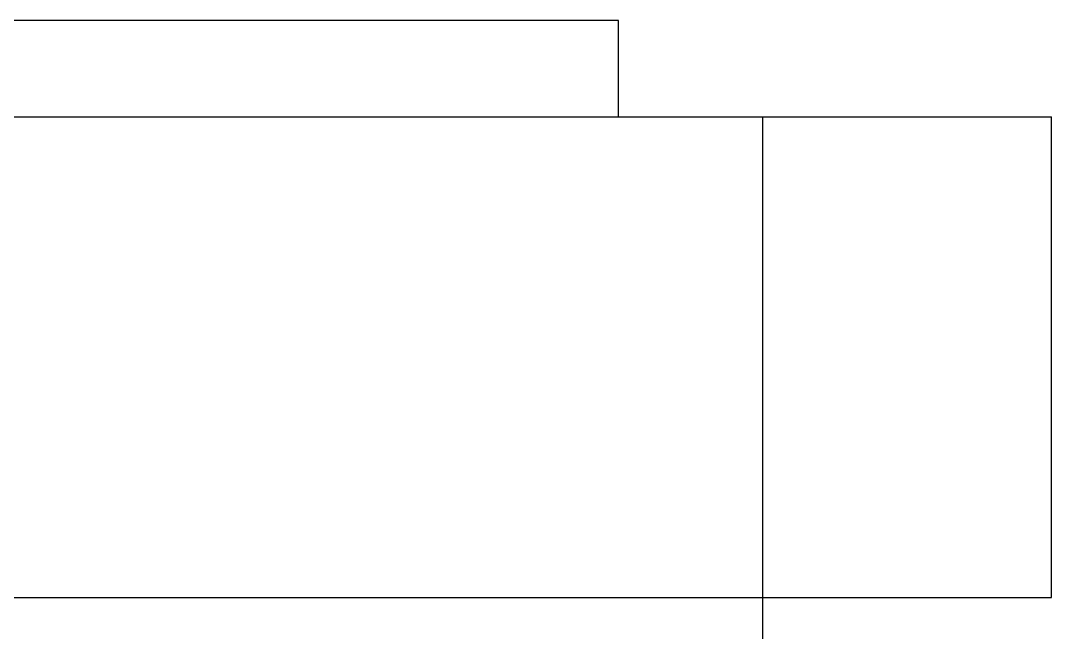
# Model space of a CAD drawing. Extents: x 0 to 790, y 0 to 579.
# Drawn here: x 548.92 to 559.64, y 237.69 to 244.05 of the extents above; entities that cross this region are included whole.
import ezdxf

# ---------------------------------------------------------------- set-up
doc = ezdxf.new("R2010")
doc.units = 0
doc.header["$LTSCALE"] = 10
doc.header["$MEASUREMENT"] = 0
doc.layers.add('1', color=7, linetype='CONTINUOUS')

msp = doc.modelspace()

# ---------------------------------------------------------------- linework, layer by layer
at = {"layer": '1', "color": 7, "linetype": 'Continuous', "lineweight": -3}
for p, q in [((555.139, 244.053), (531.139, 244.053)), ((555.139, 243.053), (555.139, 244.053)), ((539.881, 243.053), (556.639, 243.053)), ((556.639, 243.053), (559.639, 243.053)), ((556.639, 238.053), (556.639, 243.053)), ((559.639, 238.053), (559.639, 243.053)), ((539.881, 238.053), (556.639, 238.053)), ((556.639, 238.053), (559.639, 238.053)), ((556.639, 220.053), (556.639, 238.053))]:
    msp.add_line(p, q, dxfattribs=at)

doc.saveas('drawing.dxf')
